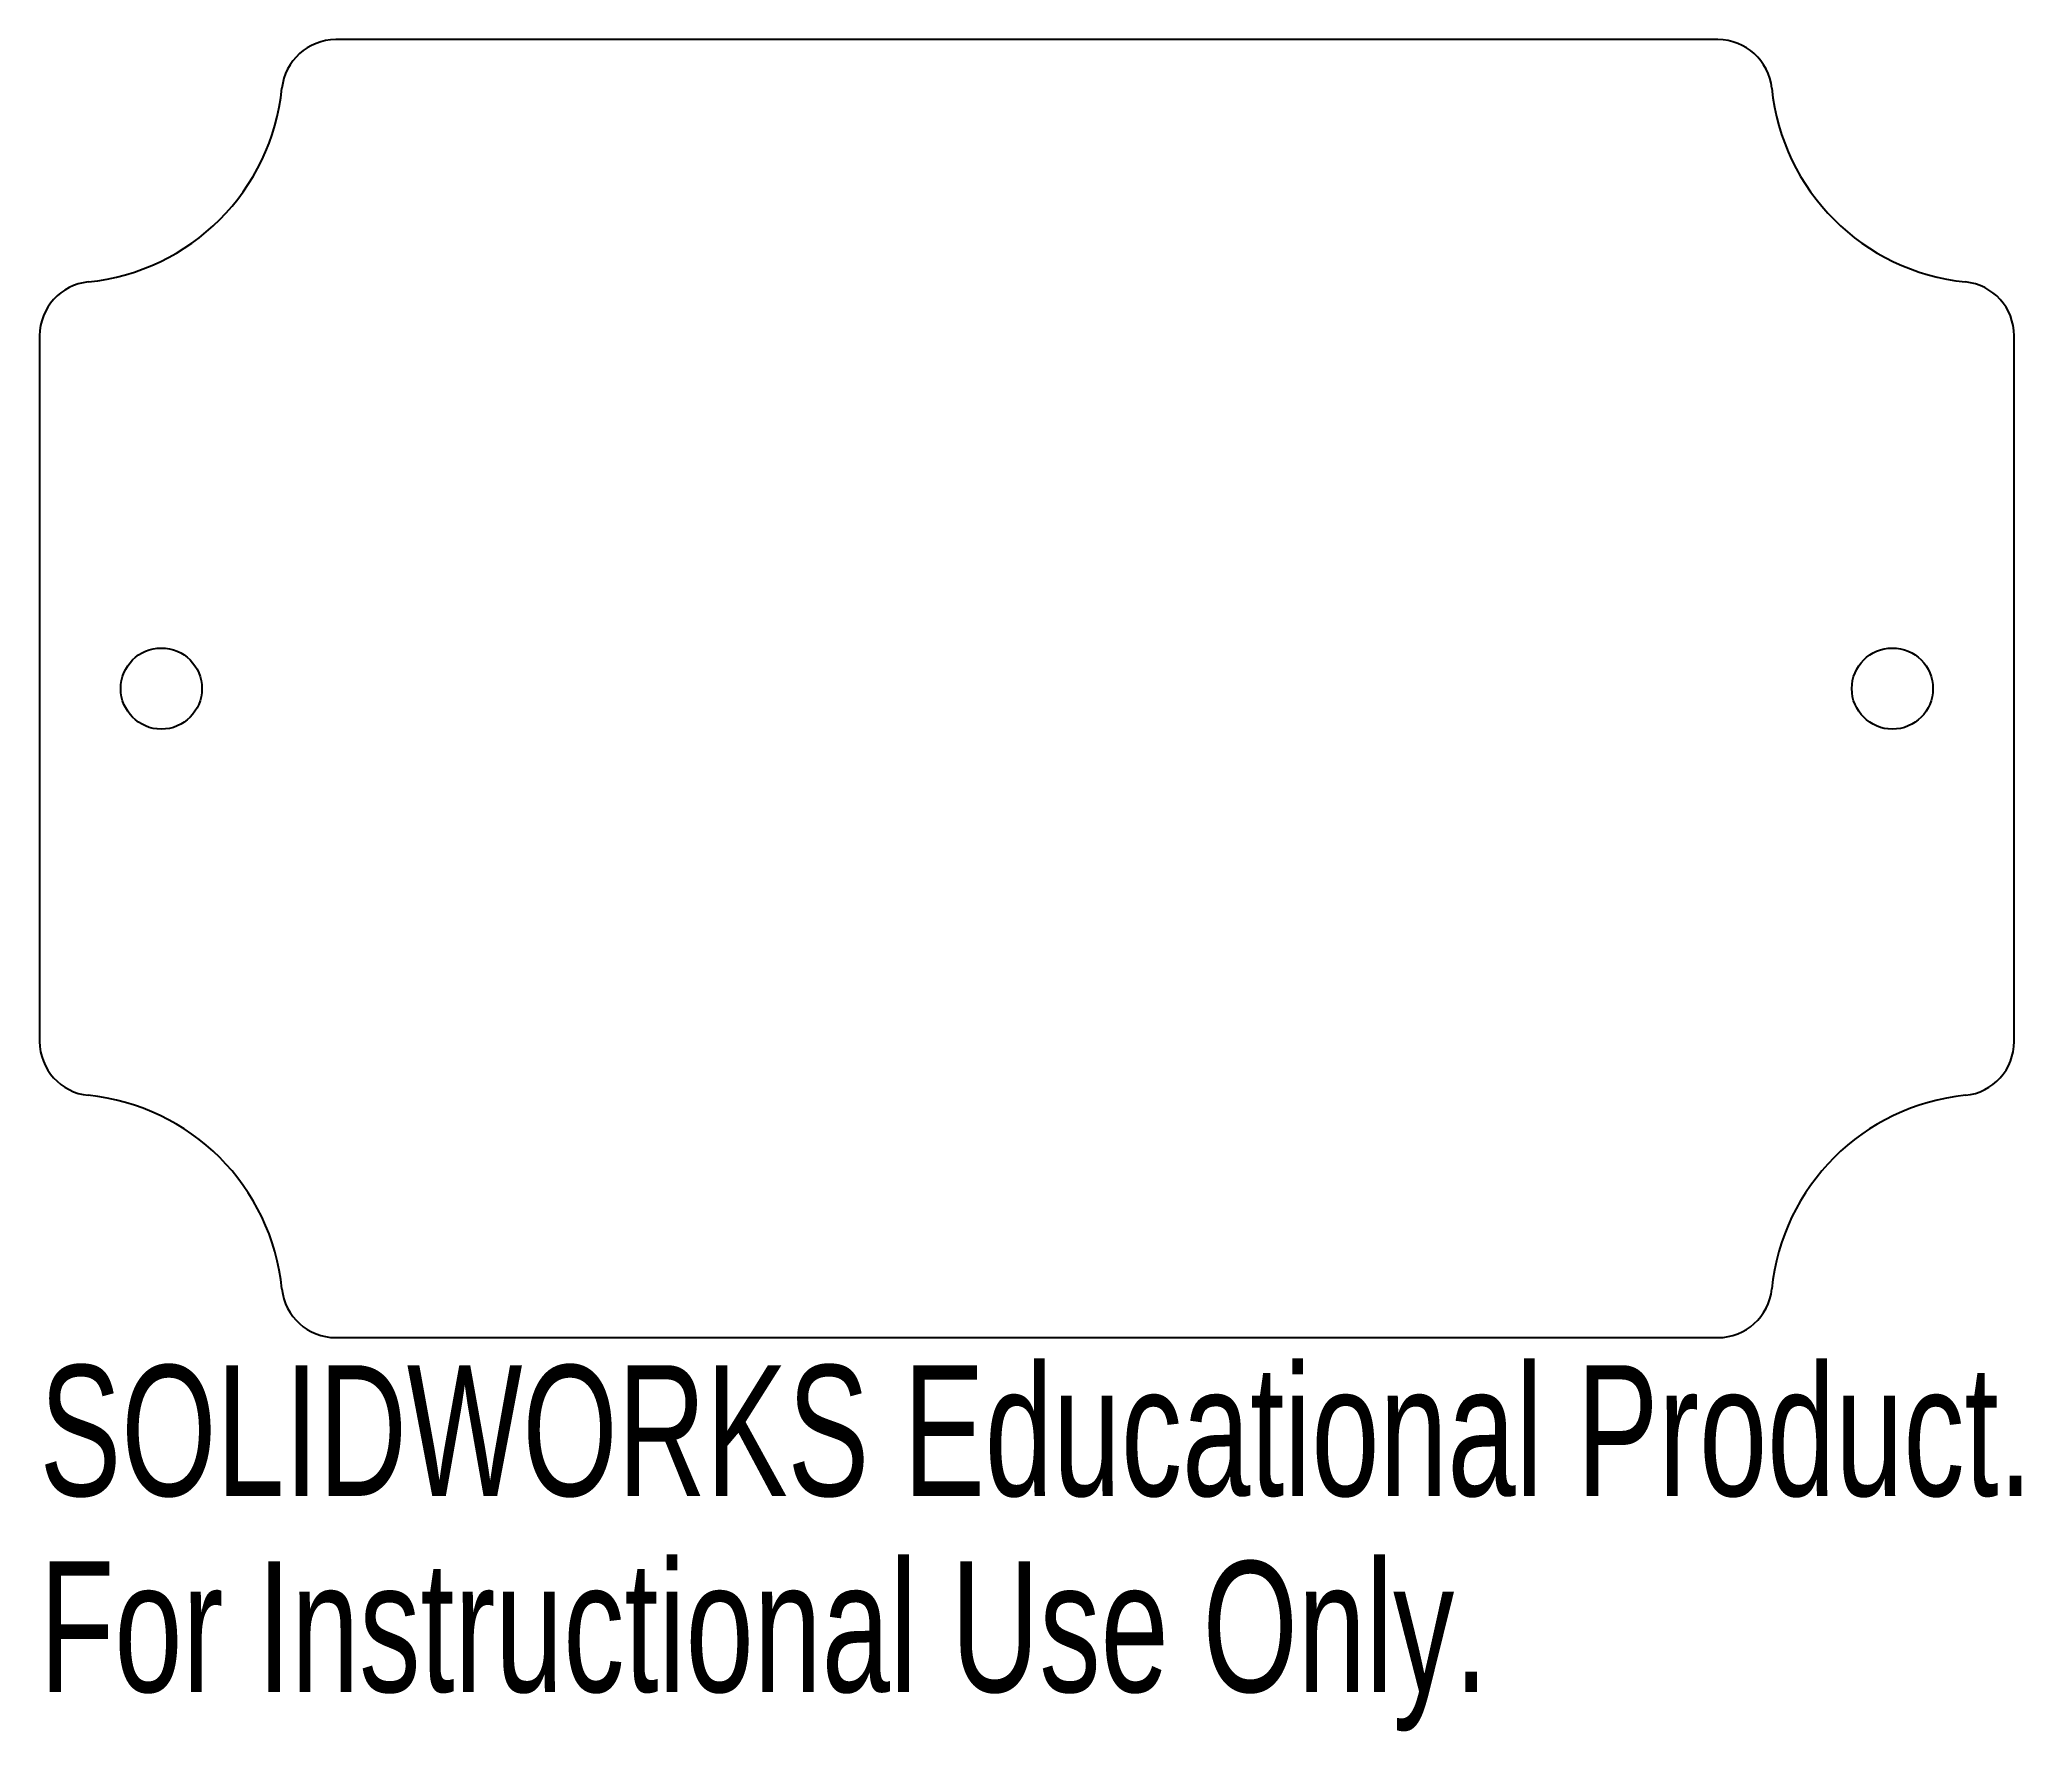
# Model space of a CAD drawing. Header units: millimetres. Extents: x -36.5 to 36.8, y -38.6 to 24.
import ezdxf

# ---------------------------------------------------------------- set-up
doc = ezdxf.new("R2010")
doc.units = ezdxf.units.MM
doc.styles.add('SLDTEXTSTYLE0', font='TXT', dxfattribs={"width": 0.7})

msp = doc.modelspace()

# ---------------------------------------------------------------- linework, layer by layer
at = {"color": 7, "linetype": 'Continuous', "lineweight": 25}
for p, q in [((25.55, 24), (-25.55, 24)), ((-36.5, 13.05), (-36.5, -13.05)), ((36.5, -13.05), (36.5, 13.05)), ((-25.55, -24), (25.55, -24))]:
    msp.add_line(p, q, dxfattribs=at)
for centre in [(-32, 0), (32, 0)]:
    msp.add_circle(centre, 1.5, dxfattribs=at)
for centre, radius, start, end in [((-25.55, 22), 2, 90, 174.26083), ((25.55, 22), 2, 5.73917, 90), ((-35.5, 23), 8, 275.73917, 354.26083), ((35.5, 23), 8, 185.73917, 264.26083), ((-34.5, 13.05), 2, 95.73917, 180), ((34.5, 13.05), 2, 0, 84.26083), ((-34.5, -13.05), 2, 180, 264.26083), ((34.5, -13.05), 2, 275.73917, 0), ((-35.5, -23), 8, 5.73917, 84.26083), ((35.5, -23), 8, 95.73917, 174.26083), ((-25.55, -22), 2, 185.73917, 270), ((25.55, -22), 2, 270, 354.26083)]:
    msp.add_arc(centre, radius, start, end, dxfattribs=at)

# ---------------------------------------------------------------- texts
at = {"color": 7, "linetype": 'Continuous', "char_height": 4.83362, "attachment_point": 1, "style": 'SLDTEXTSTYLE0'}
for s, insert in [('SOLIDWORKS Educational Product.', (-36.5, -25.02)), ('For Instructional Use Only.', (-36.5, -32.27))]:
    msp.add_mtext(s, dxfattribs=dict(at, insert=insert))

doc.saveas('drawing.dxf')
